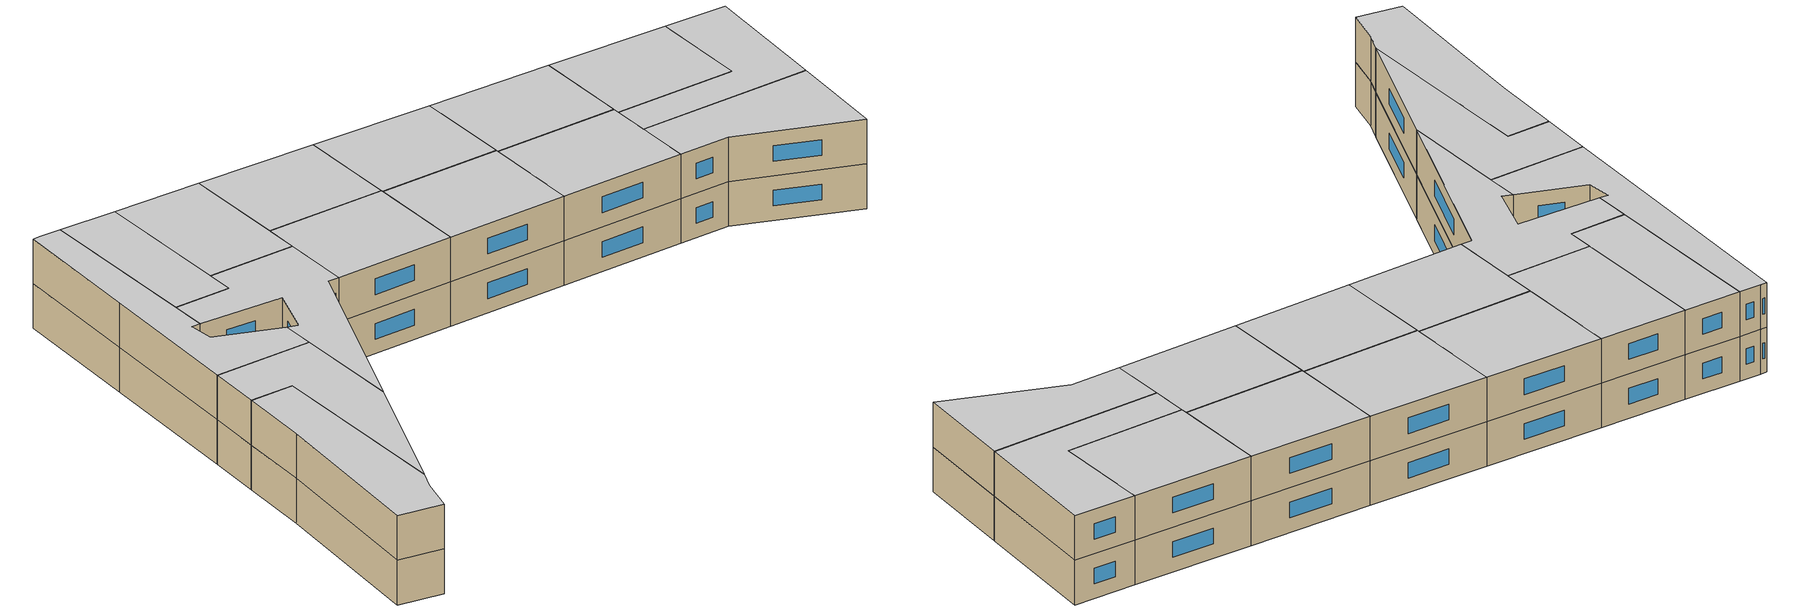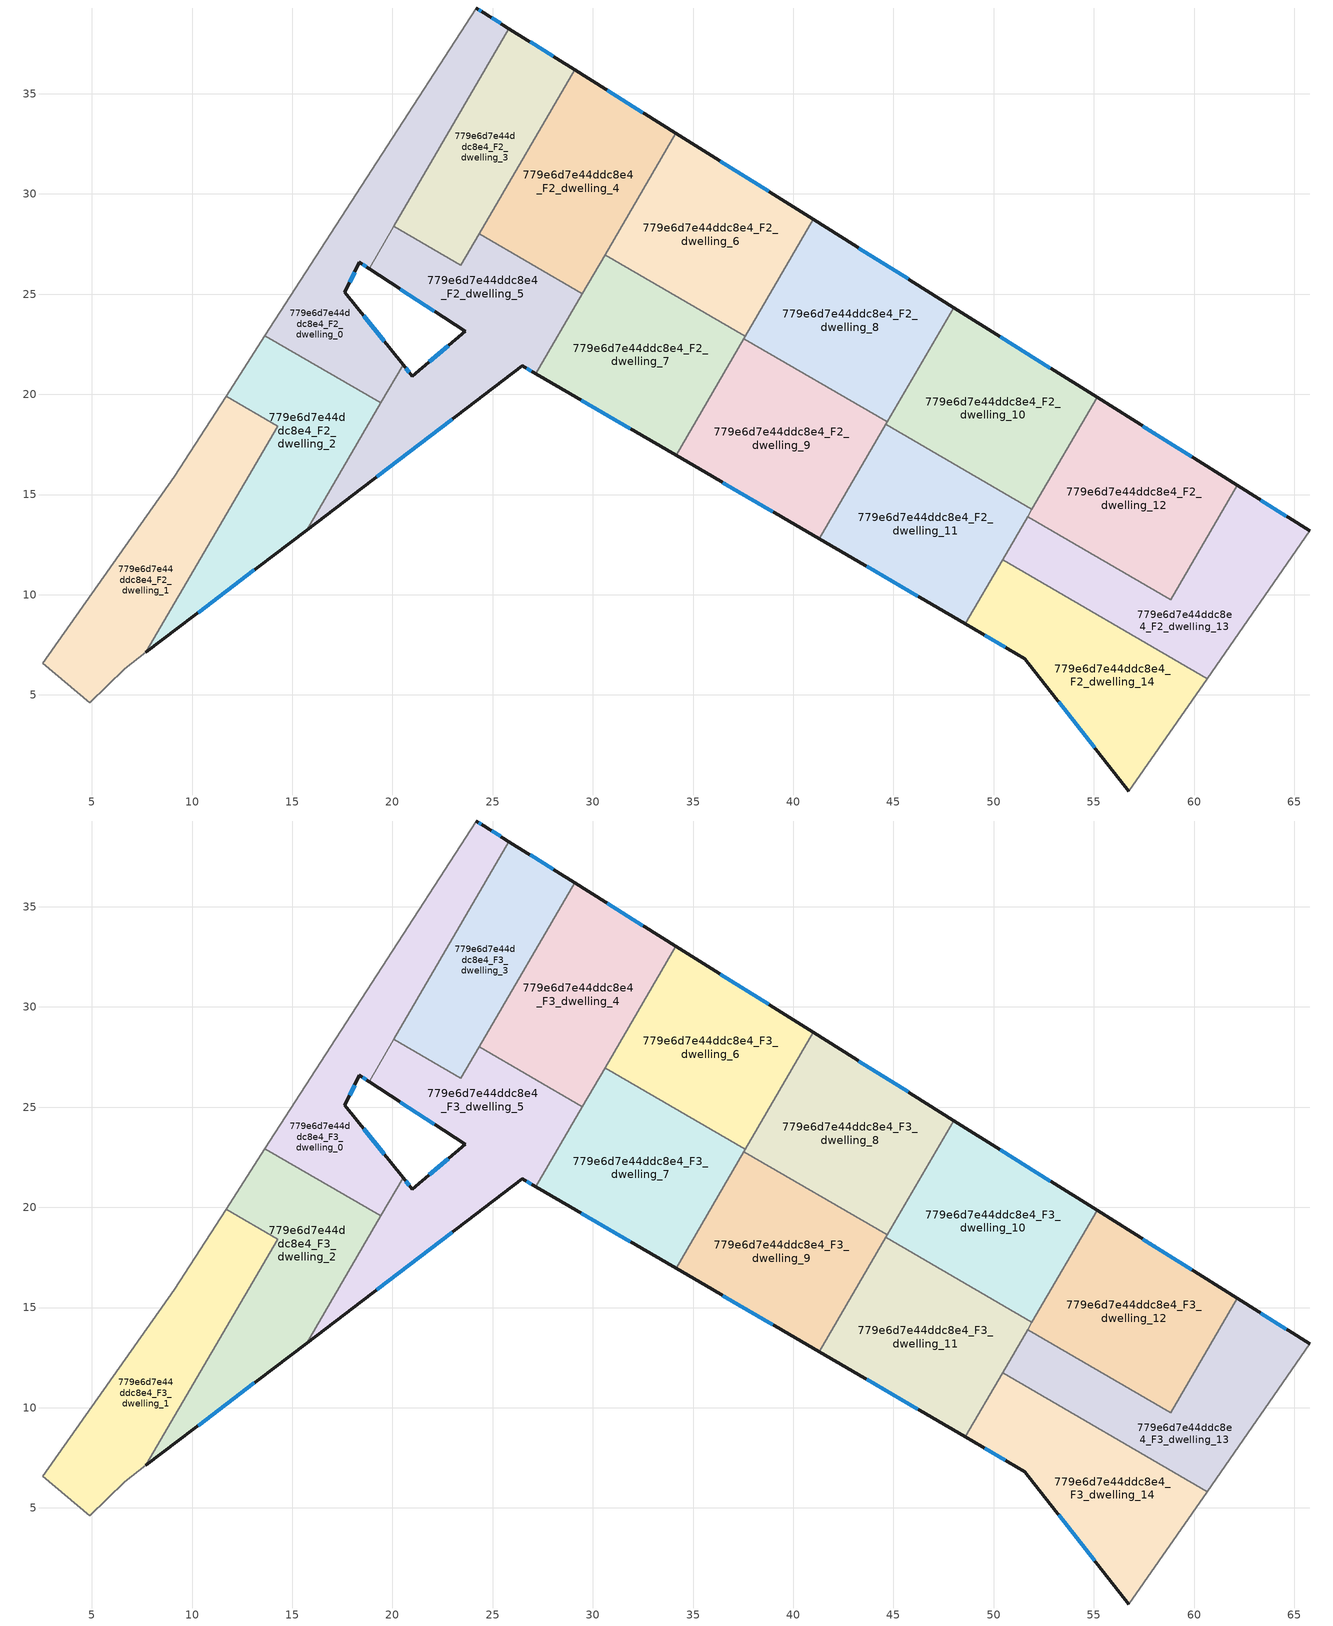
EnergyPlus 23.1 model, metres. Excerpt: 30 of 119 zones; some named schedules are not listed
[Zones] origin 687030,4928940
779e6d7e44ddc8e4_F2_dwelling_0
 floor to 779e6d7e44ddc8e4_F1_dwelling_0 (EU_floor_Construction): 25.82,38.25 18.84,26.27 18.35,26.59 17.63,25.1 20.53,21.48 19.42,19.57 13.64,22.93 19.21,31.59 24.18,39.28 24.56,39.04 z6
 wall outside (EU_wall_Construction): 25.82,38.25 24.56,39.04 24.18,39.28 / 20.53,21.48 17.63,25.1 18.35,26.59 18.84,26.27 z6:9
 wall to 779e6d7e44ddc8e4_F2_dwelling_2 (EU_wall_Construction): 13.64,22.93 19.42,19.57 z6:9
 wall adiabatic (EU_wall_Construction): 24.18,39.28 19.21,31.59 13.64,22.93 z6:9
 wall to 779e6d7e44ddc8e4_F2_dwelling_3 (EU_wall_Construction): 20.07,28.38 25.82,38.25 z6:9
 wall to 779e6d7e44ddc8e4_F2_dwelling_5 (EU_wall_Construction): 19.42,19.57 20.53,21.48 / 18.84,26.27 20.07,28.38 z6:9
 window (EU_Window_Construction): 24.43,39.12 24.3,39.2 / 25.41,38.51 24.97,38.78 / 18.51,26.48 18.68,26.37 / 17.86,25.58 18.11,26.1 / 19.58,22.66 18.57,23.92 z6.98:8.02
779e6d7e44ddc8e4_F2_dwelling_1
 floor to 779e6d7e44ddc8e4_F1_dwelling_1 (EU_floor_Construction): 14.27,18.41 7.7,7.12 6.64,6.31 4.89,4.62 2.55,6.59 9.12,15.9 11.7,19.91 z6
 wall adiabatic (EU_wall_Construction): 11.7,19.91 9.12,15.9 2.55,6.59 4.89,4.62 6.64,6.31 7.7,7.12 z6:9
 wall to 779e6d7e44ddc8e4_F2_dwelling_2 (EU_wall_Construction): 7.7,7.12 14.27,18.41 11.7,19.91 z6:9
779e6d7e44ddc8e4_F2_dwelling_10
 floor to 779e6d7e44ddc8e4_F1_dwelling_10 (EU_floor_Construction): 55.16,19.85 51.91,14.26 44.61,18.5 48.01,24.33 z6
 wall outside (EU_wall_Construction): 55.16,19.85 48.01,24.33 z6:9
 wall to 779e6d7e44ddc8e4_F2_dwelling_11 (EU_wall_Construction): 44.61,18.5 51.91,14.26 z6:9
 wall to 779e6d7e44ddc8e4_F2_dwelling_12 (EU_wall_Construction): 51.91,14.26 55.16,19.85 z6:9
 wall to 779e6d7e44ddc8e4_F2_dwelling_8 (EU_wall_Construction): 48.01,24.33 44.68,18.62 z6:9
 wall to 779e6d7e44ddc8e4_F2_dwelling_9 (EU_wall_Construction): 44.68,18.62 44.61,18.5 z6:9
 window (EU_Window_Construction): 52.83,21.31 50.33,22.88 z6.98:8.02
779e6d7e44ddc8e4_F2_dwelling_11
 floor to 779e6d7e44ddc8e4_F1_dwelling_11 (EU_floor_Construction): 51.91,14.26 48.58,8.55 41.29,12.8 44.61,18.5 z6
 wall outside (EU_wall_Construction): 41.29,12.8 48.58,8.55 z6:9
 wall to 779e6d7e44ddc8e4_F2_dwelling_9 (EU_wall_Construction): 44.61,18.5 41.29,12.8 z6:9
 wall to 779e6d7e44ddc8e4_F2_dwelling_14 (EU_wall_Construction): 48.58,8.55 50.45,11.76 z6:9
 wall to 779e6d7e44ddc8e4_F2_dwelling_13 (EU_wall_Construction): 50.45,11.76 51.69,13.9 z6:9
 wall to 779e6d7e44ddc8e4_F2_dwelling_12 (EU_wall_Construction): 51.69,13.9 51.91,14.26 z6:9
 window (EU_Window_Construction): 43.66,11.42 46.21,9.93 z6.98:8.02
779e6d7e44ddc8e4_F2_dwelling_12
 floor to 779e6d7e44ddc8e4_F1_dwelling_12 (EU_floor_Construction): 62.16,15.46 58.83,9.75 51.69,13.9 55.16,19.85 z6
 wall outside (EU_wall_Construction): 62.16,15.46 55.16,19.85 z6:9
 wall to 779e6d7e44ddc8e4_F2_dwelling_13 (EU_wall_Construction): 51.69,13.9 58.83,9.75 62.16,15.46 z6:9
 window (EU_Window_Construction): 59.88,16.89 57.43,18.42 z6.98:8.02
779e6d7e44ddc8e4_F2_dwelling_13
 floor to 779e6d7e44ddc8e4_F1_dwelling_13 (EU_floor_Construction): 65.78,13.19 60.65,5.82 50.45,11.76 51.69,13.9 58.83,9.75 62.16,15.46 z6
 wall outside (EU_wall_Construction): 65.78,13.19 62.16,15.46 z6:9
 wall adiabatic (EU_wall_Construction): 60.65,5.82 65.78,13.19 z6:9
 wall to 779e6d7e44ddc8e4_F2_dwelling_14 (EU_wall_Construction): 50.45,11.76 60.65,5.82 z6:9
 window (EU_Window_Construction): 64.6,13.93 63.33,14.72 z6.98:8.02
779e6d7e44ddc8e4_F2_dwelling_14
 floor to 779e6d7e44ddc8e4_F1_dwelling_14 (EU_floor_Construction): 60.65,5.82 56.74,0.21 51.56,6.82 48.58,8.55 50.45,11.76 z6
 wall outside (EU_wall_Construction): 48.58,8.55 51.56,6.82 56.74,0.21 z6:9
 wall adiabatic (EU_wall_Construction): 56.74,0.21 60.65,5.82 z6:9
 window (EU_Window_Construction): 53.24,4.67 55.05,2.36 / 49.55,7.99 50.59,7.38 z6.98:8.02
779e6d7e44ddc8e4_F2_dwelling_2
 floor to 779e6d7e44ddc8e4_F1_dwelling_2 (EU_floor_Construction): 19.42,19.57 15.72,13.23 7.7,7.12 14.27,18.41 11.7,19.91 13.64,22.93 z6
 wall outside (EU_wall_Construction): 7.7,7.12 15.72,13.23 z6:9
 wall adiabatic (EU_wall_Construction): 13.64,22.93 11.7,19.91 z6:9
 wall to 779e6d7e44ddc8e4_F2_dwelling_5 (EU_wall_Construction): 15.72,13.23 19.42,19.57 z6:9
 window (EU_Window_Construction): 10.31,9.11 13.11,11.24 z6.98:8.02
779e6d7e44ddc8e4_F2_dwelling_3
 floor to 779e6d7e44ddc8e4_F1_dwelling_3 (EU_floor_Construction): 29.09,36.2 24.33,28.02 23.41,26.44 20.07,28.38 25.82,38.25 z6
 wall outside (EU_wall_Construction): 29.09,36.2 25.82,38.25 z6:9
 wall to 779e6d7e44ddc8e4_F2_dwelling_4 (EU_wall_Construction): 24.33,28.02 29.09,36.2 z6:9
 wall to 779e6d7e44ddc8e4_F2_dwelling_5 (EU_wall_Construction): 20.07,28.38 23.41,26.44 24.33,28.02 z6:9
 window (EU_Window_Construction): 28.03,36.87 26.88,37.58 z6.98:8.02
779e6d7e44ddc8e4_F2_dwelling_4
 floor to 779e6d7e44ddc8e4_F1_dwelling_4 (EU_floor_Construction): 34.13,33.04 29.47,25.03 24.33,28.02 29.09,36.2 z6
 wall outside (EU_wall_Construction): 34.13,33.04 29.09,36.2 z6:9
 wall to 779e6d7e44ddc8e4_F2_dwelling_5 (EU_wall_Construction): 24.33,28.02 29.47,25.03 z6:9
 wall to 779e6d7e44ddc8e4_F2_dwelling_6 (EU_wall_Construction): 30.61,26.98 34.13,33.04 z6:9
 wall to 779e6d7e44ddc8e4_F2_dwelling_7 (EU_wall_Construction): 29.47,25.03 30.61,26.98 z6:9
 window (EU_Window_Construction): 32.49,34.06 30.73,35.17 z6.98:8.02
779e6d7e44ddc8e4_F2_dwelling_5
 floor to 779e6d7e44ddc8e4_F1_dwelling_5 (EU_floor_Construction): 29.47,25.03 27.15,21.03 26.49,21.42 15.72,13.23 20.53,21.48 20.99,20.91 23.64,23.14 18.84,26.27 20.07,28.38 23.41,26.44 24.33,28.02 z6
 wall outside (EU_wall_Construction): 15.72,13.23 26.49,21.42 27.15,21.03 / 18.84,26.27 23.64,23.14 20.99,20.91 20.53,21.48 z6:9
 wall to 779e6d7e44ddc8e4_F2_dwelling_7 (EU_wall_Construction): 27.15,21.03 29.47,25.03 z6:9
 window (EU_Window_Construction): 26.7,21.29 26.93,21.16 / 19.22,15.89 22.99,18.75 / 20.84,21.1 20.68,21.3 / 22.78,22.41 21.85,21.63 / 20.4,25.25 22.08,24.16 z6.98:8.02
779e6d7e44ddc8e4_F2_dwelling_6
 floor to 779e6d7e44ddc8e4_F1_dwelling_6 (EU_floor_Construction): 41,28.73 37.61,22.9 30.61,26.98 34.13,33.04 z6
 wall outside (EU_wall_Construction): 41,28.73 34.13,33.04 z6:9
 wall to 779e6d7e44ddc8e4_F2_dwelling_7 (EU_wall_Construction): 30.61,26.98 37.61,22.9 z6:9
 wall to 779e6d7e44ddc8e4_F2_dwelling_8 (EU_wall_Construction): 37.61,22.9 41,28.73 z6:9
 window (EU_Window_Construction): 38.77,30.13 36.37,31.63 z6.98:8.02
779e6d7e44ddc8e4_F2_dwelling_7
 floor to 779e6d7e44ddc8e4_F1_dwelling_7 (EU_floor_Construction): 37.61,22.9 34.15,16.96 27.15,21.03 30.61,26.98 z6
 wall outside (EU_wall_Construction): 27.15,21.03 34.15,16.96 z6:9
 wall to 779e6d7e44ddc8e4_F2_dwelling_9 (EU_wall_Construction): 34.15,16.96 37.54,22.78 z6:9
 wall to 779e6d7e44ddc8e4_F2_dwelling_8 (EU_wall_Construction): 37.54,22.78 37.61,22.9 z6:9
 window (EU_Window_Construction): 29.43,19.71 31.87,18.28 z6.98:8.02
779e6d7e44ddc8e4_F2_dwelling_8
 floor to 779e6d7e44ddc8e4_F1_dwelling_8 (EU_floor_Construction): 48.01,24.33 44.68,18.62 37.54,22.78 41,28.73 z6
 wall outside (EU_wall_Construction): 48.01,24.33 41,28.73 z6:9
 wall to 779e6d7e44ddc8e4_F2_dwelling_9 (EU_wall_Construction): 37.54,22.78 44.68,18.62 z6:9
 window (EU_Window_Construction): 45.73,25.76 43.28,27.3 z6.98:8.02
779e6d7e44ddc8e4_F2_dwelling_9
 floor to 779e6d7e44ddc8e4_F1_dwelling_9 (EU_floor_Construction): 44.68,18.62 41.29,12.8 34.15,16.96 37.54,22.78 z6
 wall outside (EU_wall_Construction): 34.15,16.96 41.29,12.8 z6:9
 window (EU_Window_Construction): 36.47,15.6 38.97,14.15 z6.98:8.02
779e6d7e44ddc8e4_F3_dwelling_0
 floor to 779e6d7e44ddc8e4_F2_dwelling_0 (EU_floor_Construction): 25.82,38.25 18.84,26.27 18.35,26.59 17.63,25.1 20.53,21.48 19.42,19.57 13.64,22.93 19.21,31.59 24.18,39.28 24.56,39.04 z9
 wall outside (EU_wall_Construction): 25.82,38.25 24.56,39.04 24.18,39.28 / 20.53,21.48 17.63,25.1 18.35,26.59 18.84,26.27 z9:12
 wall to 779e6d7e44ddc8e4_F3_dwelling_2 (EU_wall_Construction): 13.64,22.93 19.42,19.57 z9:12
 wall adiabatic (EU_wall_Construction): 24.18,39.28 19.21,31.59 13.64,22.93 z9:12
 wall to 779e6d7e44ddc8e4_F3_dwelling_3 (EU_wall_Construction): 20.07,28.38 25.82,38.25 z9:12
 wall to 779e6d7e44ddc8e4_F3_dwelling_5 (EU_wall_Construction): 19.42,19.57 20.53,21.48 / 18.84,26.27 20.07,28.38 z9:12
 window (EU_Window_Construction): 24.43,39.12 24.3,39.2 / 25.41,38.51 24.97,38.78 / 18.51,26.48 18.68,26.37 / 17.86,25.58 18.11,26.1 / 19.58,22.66 18.57,23.92 z9.98:11.02
 ceiling to 779e6d7e44ddc8e4_F4_dwelling_0 (EU_floor_Construction): 20.53,21.48 17.63,25.1 18.35,26.59 18.84,26.27 25.82,38.25 24.56,39.04 24.18,39.28 19.21,31.59 13.64,22.93 19.42,19.57 z12
779e6d7e44ddc8e4_F3_dwelling_1
 floor to 779e6d7e44ddc8e4_F2_dwelling_1 (EU_floor_Construction): 14.27,18.41 7.7,7.12 6.64,6.31 4.89,4.62 2.55,6.59 9.12,15.9 11.7,19.91 z9
 wall adiabatic (EU_wall_Construction): 11.7,19.91 9.12,15.9 2.55,6.59 4.89,4.62 6.64,6.31 7.7,7.12 z9:12
 wall to 779e6d7e44ddc8e4_F3_dwelling_2 (EU_wall_Construction): 7.7,7.12 14.27,18.41 11.7,19.91 z9:12
 ceiling to 779e6d7e44ddc8e4_F4_dwelling_1 (EU_floor_Construction): 7.7,7.12 14.27,18.41 11.7,19.91 9.12,15.9 2.55,6.59 4.89,4.62 6.64,6.31 z12
779e6d7e44ddc8e4_F3_dwelling_10
 floor to 779e6d7e44ddc8e4_F2_dwelling_10 (EU_floor_Construction): 55.16,19.85 51.91,14.26 44.61,18.5 48.01,24.33 z9
 wall outside (EU_wall_Construction): 55.16,19.85 48.01,24.33 z9:12
 wall to 779e6d7e44ddc8e4_F3_dwelling_11 (EU_wall_Construction): 44.61,18.5 51.91,14.26 z9:12
 wall to 779e6d7e44ddc8e4_F3_dwelling_12 (EU_wall_Construction): 51.91,14.26 55.16,19.85 z9:12
 wall to 779e6d7e44ddc8e4_F3_dwelling_8 (EU_wall_Construction): 48.01,24.33 44.68,18.62 z9:12
 wall to 779e6d7e44ddc8e4_F3_dwelling_9 (EU_wall_Construction): 44.68,18.62 44.61,18.5 z9:12
 window (EU_Window_Construction): 52.83,21.31 50.33,22.88 z9.98:11.02
 ceiling to 779e6d7e44ddc8e4_F4_dwelling_10 (EU_floor_Construction): 51.91,14.26 55.16,19.85 48.01,24.33 44.61,18.5 z12
779e6d7e44ddc8e4_F3_dwelling_11
 floor to 779e6d7e44ddc8e4_F2_dwelling_11 (EU_floor_Construction): 51.91,14.26 48.58,8.55 41.29,12.8 44.61,18.5 z9
 wall outside (EU_wall_Construction): 41.29,12.8 48.58,8.55 z9:12
 wall to 779e6d7e44ddc8e4_F3_dwelling_9 (EU_wall_Construction): 44.61,18.5 41.29,12.8 z9:12
 wall to 779e6d7e44ddc8e4_F3_dwelling_14 (EU_wall_Construction): 48.58,8.55 50.45,11.76 z9:12
 wall to 779e6d7e44ddc8e4_F3_dwelling_13 (EU_wall_Construction): 50.45,11.76 51.69,13.9 z9:12
 wall to 779e6d7e44ddc8e4_F3_dwelling_12 (EU_wall_Construction): 51.69,13.9 51.91,14.26 z9:12
 window (EU_Window_Construction): 43.66,11.42 46.21,9.93 z9.98:11.02
 ceiling to 779e6d7e44ddc8e4_F4_dwelling_11 (EU_floor_Construction): 48.58,8.55 51.91,14.26 44.61,18.5 41.29,12.8 z12
779e6d7e44ddc8e4_F3_dwelling_12
 floor to 779e6d7e44ddc8e4_F2_dwelling_12 (EU_floor_Construction): 62.16,15.46 58.83,9.75 51.69,13.9 55.16,19.85 z9
 wall outside (EU_wall_Construction): 62.16,15.46 55.16,19.85 z9:12
 wall to 779e6d7e44ddc8e4_F3_dwelling_13 (EU_wall_Construction): 51.69,13.9 58.83,9.75 62.16,15.46 z9:12
 window (EU_Window_Construction): 59.88,16.89 57.43,18.42 z9.98:11.02
 ceiling to 779e6d7e44ddc8e4_F4_dwelling_12 (EU_floor_Construction): 58.83,9.75 62.16,15.46 55.16,19.85 51.69,13.9 z12
779e6d7e44ddc8e4_F3_dwelling_13
 floor to 779e6d7e44ddc8e4_F2_dwelling_13 (EU_floor_Construction): 65.78,13.19 60.65,5.82 50.45,11.76 51.69,13.9 58.83,9.75 62.16,15.46 z9
 wall outside (EU_wall_Construction): 65.78,13.19 62.16,15.46 z9:12
 wall adiabatic (EU_wall_Construction): 60.65,5.82 65.78,13.19 z9:12
 wall to 779e6d7e44ddc8e4_F3_dwelling_14 (EU_wall_Construction): 50.45,11.76 60.65,5.82 z9:12
 window (EU_Window_Construction): 64.6,13.93 63.33,14.72 z9.98:11.02
 ceiling to 779e6d7e44ddc8e4_F4_dwelling_13 (EU_floor_Construction): 60.65,5.82 65.78,13.19 62.16,15.46 58.83,9.75 51.69,13.9 50.45,11.76 z12
779e6d7e44ddc8e4_F3_dwelling_14
 floor to 779e6d7e44ddc8e4_F2_dwelling_14 (EU_floor_Construction): 60.65,5.82 56.74,0.21 51.56,6.82 48.58,8.55 50.45,11.76 z9
 wall outside (EU_wall_Construction): 48.58,8.55 51.56,6.82 56.74,0.21 z9:12
 wall adiabatic (EU_wall_Construction): 56.74,0.21 60.65,5.82 z9:12
 window (EU_Window_Construction): 53.24,4.67 55.05,2.36 / 49.55,7.99 50.59,7.38 z9.98:11.02
 ceiling to 779e6d7e44ddc8e4_F4_dwelling_14 (EU_floor_Construction): 56.74,0.21 60.65,5.82 50.45,11.76 48.58,8.55 51.56,6.82 z12
779e6d7e44ddc8e4_F3_dwelling_2
 floor to 779e6d7e44ddc8e4_F2_dwelling_2 (EU_floor_Construction): 19.42,19.57 15.72,13.23 7.7,7.12 14.27,18.41 11.7,19.91 13.64,22.93 z9
 wall outside (EU_wall_Construction): 7.7,7.12 15.72,13.23 z9:12
 wall adiabatic (EU_wall_Construction): 13.64,22.93 11.7,19.91 z9:12
 wall to 779e6d7e44ddc8e4_F3_dwelling_5 (EU_wall_Construction): 15.72,13.23 19.42,19.57 z9:12
 window (EU_Window_Construction): 10.31,9.11 13.11,11.24 z9.98:11.02
 ceiling to 779e6d7e44ddc8e4_F4_dwelling_2 (EU_floor_Construction): 15.72,13.23 19.42,19.57 13.64,22.93 11.7,19.91 14.27,18.41 7.7,7.12 z12
779e6d7e44ddc8e4_F3_dwelling_3
 floor to 779e6d7e44ddc8e4_F2_dwelling_3 (EU_floor_Construction): 29.09,36.2 24.33,28.02 23.41,26.44 20.07,28.38 25.82,38.25 z9
 wall outside (EU_wall_Construction): 29.09,36.2 25.82,38.25 z9:12
 wall to 779e6d7e44ddc8e4_F3_dwelling_4 (EU_wall_Construction): 24.33,28.02 29.09,36.2 z9:12
 wall to 779e6d7e44ddc8e4_F3_dwelling_5 (EU_wall_Construction): 20.07,28.38 23.41,26.44 24.33,28.02 z9:12
 window (EU_Window_Construction): 28.03,36.87 26.88,37.58 z9.98:11.02
 ceiling to 779e6d7e44ddc8e4_F4_dwelling_3 (EU_floor_Construction): 24.33,28.02 29.09,36.2 25.82,38.25 20.07,28.38 23.41,26.44 z12
779e6d7e44ddc8e4_F3_dwelling_4
 floor to 779e6d7e44ddc8e4_F2_dwelling_4 (EU_floor_Construction): 34.13,33.04 29.47,25.03 24.33,28.02 29.09,36.2 z9
 wall outside (EU_wall_Construction): 34.13,33.04 29.09,36.2 z9:12
 wall to 779e6d7e44ddc8e4_F3_dwelling_5 (EU_wall_Construction): 24.33,28.02 29.47,25.03 z9:12
 wall to 779e6d7e44ddc8e4_F3_dwelling_6 (EU_wall_Construction): 30.61,26.98 34.13,33.04 z9:12
 wall to 779e6d7e44ddc8e4_F3_dwelling_7 (EU_wall_Construction): 29.47,25.03 30.61,26.98 z9:12
 window (EU_Window_Construction): 32.49,34.06 30.73,35.17 z9.98:11.02
 ceiling to 779e6d7e44ddc8e4_F4_dwelling_4 (EU_floor_Construction): 29.47,25.03 34.13,33.04 29.09,36.2 24.33,28.02 z12
779e6d7e44ddc8e4_F3_dwelling_5
 floor to 779e6d7e44ddc8e4_F2_dwelling_5 (EU_floor_Construction): 29.47,25.03 27.15,21.03 26.49,21.42 15.72,13.23 20.53,21.48 20.99,20.91 23.64,23.14 18.84,26.27 20.07,28.38 23.41,26.44 24.33,28.02 z9
 wall outside (EU_wall_Construction): 15.72,13.23 26.49,21.42 27.15,21.03 / 18.84,26.27 23.64,23.14 20.99,20.91 20.53,21.48 z9:12
 wall to 779e6d7e44ddc8e4_F3_dwelling_7 (EU_wall_Construction): 27.15,21.03 29.47,25.03 z9:12
 window (EU_Window_Construction): 26.7,21.29 26.93,21.16 / 19.22,15.89 22.99,18.75 / 20.84,21.1 20.68,21.3 / 22.78,22.41 21.85,21.63 / 20.4,25.25 22.08,24.16 z9.98:11.02
 ceiling to 779e6d7e44ddc8e4_F4_dwelling_5 (EU_floor_Construction): 27.15,21.03 29.47,25.03 24.33,28.02 23.41,26.44 20.07,28.38 18.84,26.27 23.64,23.14 20.99,20.91 20.53,21.48 15.72,13.23 26.49,21.42 z12
779e6d7e44ddc8e4_F3_dwelling_6
 floor to 779e6d7e44ddc8e4_F2_dwelling_6 (EU_floor_Construction): 41,28.73 37.61,22.9 30.61,26.98 34.13,33.04 z9
 wall outside (EU_wall_Construction): 41,28.73 34.13,33.04 z9:12
 wall to 779e6d7e44ddc8e4_F3_dwelling_7 (EU_wall_Construction): 30.61,26.98 37.61,22.9 z9:12
 wall to 779e6d7e44ddc8e4_F3_dwelling_8 (EU_wall_Construction): 37.61,22.9 41,28.73 z9:12
 window (EU_Window_Construction): 38.77,30.13 36.37,31.63 z9.98:11.02
 ceiling to 779e6d7e44ddc8e4_F4_dwelling_6 (EU_floor_Construction): 37.61,22.9 41,28.73 34.13,33.04 30.61,26.98 z12
779e6d7e44ddc8e4_F3_dwelling_7
 floor to 779e6d7e44ddc8e4_F2_dwelling_7 (EU_floor_Construction): 37.61,22.9 34.15,16.96 27.15,21.03 30.61,26.98 z9
 wall outside (EU_wall_Construction): 27.15,21.03 34.15,16.96 z9:12
 wall to 779e6d7e44ddc8e4_F3_dwelling_9 (EU_wall_Construction): 34.15,16.96 37.54,22.78 z9:12
 wall to 779e6d7e44ddc8e4_F3_dwelling_8 (EU_wall_Construction): 37.54,22.78 37.61,22.9 z9:12
 window (EU_Window_Construction): 29.43,19.71 31.87,18.28 z9.98:11.02
 ceiling to 779e6d7e44ddc8e4_F4_dwelling_7 (EU_floor_Construction): 34.15,16.96 37.61,22.9 30.61,26.98 27.15,21.03 z12
779e6d7e44ddc8e4_F3_dwelling_8
 floor to 779e6d7e44ddc8e4_F2_dwelling_8 (EU_floor_Construction): 48.01,24.33 44.68,18.62 37.54,22.78 41,28.73 z9
 wall outside (EU_wall_Construction): 48.01,24.33 41,28.73 z9:12
 wall to 779e6d7e44ddc8e4_F3_dwelling_9 (EU_wall_Construction): 37.54,22.78 44.68,18.62 z9:12
 window (EU_Window_Construction): 45.73,25.76 43.28,27.3 z9.98:11.02
 ceiling to 779e6d7e44ddc8e4_F4_dwelling_8 (EU_floor_Construction): 44.68,18.62 48.01,24.33 41,28.73 37.54,22.78 z12
779e6d7e44ddc8e4_F3_dwelling_9
 floor to 779e6d7e44ddc8e4_F2_dwelling_9 (EU_floor_Construction): 44.68,18.62 41.29,12.8 34.15,16.96 37.54,22.78 z9
 wall outside (EU_wall_Construction): 34.15,16.96 41.29,12.8 z9:12
 window (EU_Window_Construction): 36.47,15.6 38.97,14.15 z9.98:11.02
 ceiling to 779e6d7e44ddc8e4_F4_dwelling_9 (EU_floor_Construction): 41.29,12.8 44.68,18.62 37.54,22.78 34.15,16.96 z12
[Building]
EU S2 Campaign: North Axis=0; Terrain=City; Solar Distribution=FullExterior
[Site:Location]
Bologna: Latitude=44.5; Longitude=11.25; Time Zone=1; Elevation=37
[SizingPeriod:WeatherFileDays]
AnnualSizingPeriod: Begin Month=1; Begin Day of Month=1; End Month=12; End Day of Month=31; Day of Week for Start Day=Monday; Use Weather File Daylight Saving Period=No; Use Weather File Rain and Snow Indicators=No
[MATERIAL]
EU_InternalMass_Material: Roughness=MediumRough; Thickness=0.1; Conductivity=1; Density=1800; Specific Heat=900; Thermal Absorptance=0.9; Solar Absorptance=0.7; Visible Absorptance=0.7
[MATERIAL:NOMASS] Roughness=MediumRough; Thermal Absorptance=0.9; Solar Absorptance=0.7; Visible Absorptance=0.7
Name | Thermal Resistance
EU_wall_NoMass | 0.905828
EU_floor_NoMass | 0.67114
[WINDOWMATERIAL:SIMPLEGLAZINGSYSTEM]
EU_Window_SimpleGlazing: UFactor=4.52486; Solar Heat Gain Coefficient=0.85; Visible Transmittance=0.85
[CONSTRUCTION]
EU_wall_Construction: EU_wall_NoMass
EU_floor_Construction: EU_floor_NoMass
EU_Window_Construction: EU_Window_SimpleGlazing
EU_InternalMass_Construction: EU_InternalMass_Material
[ZONE] Type=1; Multiplier=1; Ceiling Height=autocalculate; Floor Area=autocalculate; Part of Total Floor Area=Yes
Name | Volume
779e6d7e44ddc8e4_F2_dwelling_0; 779e6d7e44ddc8e4_F3_dwelling_0 | 170.196
779e6d7e44ddc8e4_F2_dwelling_1; 779e6d7e44ddc8e4_F3_dwelling_1 | 167.176
779e6d7e44ddc8e4_F2_dwelling_10; 779e6d7e44ddc8e4_F3_dwelling_10 | 167.168
779e6d7e44ddc8e4_F2_dwelling_11; 779e6d7e44ddc8e4_F3_dwelling_11 | 167.169
779e6d7e44ddc8e4_F2_dwelling_12; 779e6d7e44ddc8e4_F3_dwelling_12; 779e6d7e44ddc8e4_F2_dwelling_6; 779e6d7e44ddc8e4_F3_dwelling_6 | 167.165
779e6d7e44ddc8e4_F2_dwelling_13; 779e6d7e44ddc8e4_F3_dwelling_13 | 167.139
779e6d7e44ddc8e4_F2_dwelling_14; 779e6d7e44ddc8e4_F3_dwelling_14 | 167.161
779e6d7e44ddc8e4_F2_dwelling_2; 779e6d7e44ddc8e4_F3_dwelling_2 | 170.194
779e6d7e44ddc8e4_F2_dwelling_3; 779e6d7e44ddc8e4_F3_dwelling_3 | 131.539
779e6d7e44ddc8e4_F2_dwelling_4; 779e6d7e44ddc8e4_F3_dwelling_4 | 167.138
779e6d7e44ddc8e4_F2_dwelling_5; 779e6d7e44ddc8e4_F3_dwelling_5 | 196.667
779e6d7e44ddc8e4_F2_dwelling_7; 779e6d7e44ddc8e4_F3_dwelling_7 | 167.167
779e6d7e44ddc8e4_F2_dwelling_8; 779e6d7e44ddc8e4_F3_dwelling_8; 779e6d7e44ddc8e4_F2_dwelling_9; 779e6d7e44ddc8e4_F3_dwelling_9 | 167.157
[INTERNALMASS] Construction=EU_InternalMass_Construction
Name | Zone or ZoneList | Surface Area
779e6d7e44ddc8e4_F2_dwelling_0_EU_InternalMass | 779e6d7e44ddc8e4_F2_dwelling_0 | 56.7325
779e6d7e44ddc8e4_F2_dwelling_1_EU_InternalMass | 779e6d7e44ddc8e4_F2_dwelling_1 | 55.7261
779e6d7e44ddc8e4_F2_dwelling_2_EU_InternalMass | 779e6d7e44ddc8e4_F2_dwelling_2 | 56.7326
779e6d7e44ddc8e4_F2_dwelling_3_EU_InternalMass | 779e6d7e44ddc8e4_F2_dwelling_3 | 43.8535
779e6d7e44ddc8e4_F2_dwelling_4_EU_InternalMass | 779e6d7e44ddc8e4_F2_dwelling_4 | 55.7106
779e6d7e44ddc8e4_F2_dwelling_5_EU_InternalMass | 779e6d7e44ddc8e4_F2_dwelling_5 | 65.5606
779e6d7e44ddc8e4_F2_dwelling_6_EU_InternalMass | 779e6d7e44ddc8e4_F2_dwelling_6 | 55.7239
779e6d7e44ddc8e4_F2_dwelling_7_EU_InternalMass | 779e6d7e44ddc8e4_F2_dwelling_7 | 55.7237
779e6d7e44ddc8e4_F2_dwelling_8_EU_InternalMass | 779e6d7e44ddc8e4_F2_dwelling_8 | 55.7204
779e6d7e44ddc8e4_F2_dwelling_9_EU_InternalMass | 779e6d7e44ddc8e4_F2_dwelling_9 | 55.7189
779e6d7e44ddc8e4_F2_dwelling_10_EU_InternalMass | 779e6d7e44ddc8e4_F2_dwelling_10 | 55.7222
779e6d7e44ddc8e4_F2_dwelling_11_EU_InternalMass | 779e6d7e44ddc8e4_F2_dwelling_11 | 55.7234
779e6d7e44ddc8e4_F2_dwelling_12_EU_InternalMass | 779e6d7e44ddc8e4_F2_dwelling_12 | 55.7219
779e6d7e44ddc8e4_F2_dwelling_13_EU_InternalMass | 779e6d7e44ddc8e4_F2_dwelling_13 | 55.7129
779e6d7e44ddc8e4_F2_dwelling_14_EU_InternalMass | 779e6d7e44ddc8e4_F2_dwelling_14 | 55.7206
779e6d7e44ddc8e4_F3_dwelling_0_EU_InternalMass | 779e6d7e44ddc8e4_F3_dwelling_0 | 56.7325
779e6d7e44ddc8e4_F3_dwelling_1_EU_InternalMass | 779e6d7e44ddc8e4_F3_dwelling_1 | 55.7261
779e6d7e44ddc8e4_F3_dwelling_2_EU_InternalMass | 779e6d7e44ddc8e4_F3_dwelling_2 | 56.7326
779e6d7e44ddc8e4_F3_dwelling_3_EU_InternalMass | 779e6d7e44ddc8e4_F3_dwelling_3 | 43.8535
779e6d7e44ddc8e4_F3_dwelling_4_EU_InternalMass | 779e6d7e44ddc8e4_F3_dwelling_4 | 55.7106
779e6d7e44ddc8e4_F3_dwelling_5_EU_InternalMass | 779e6d7e44ddc8e4_F3_dwelling_5 | 65.5606
779e6d7e44ddc8e4_F3_dwelling_6_EU_InternalMass | 779e6d7e44ddc8e4_F3_dwelling_6 | 55.7239
779e6d7e44ddc8e4_F3_dwelling_7_EU_InternalMass | 779e6d7e44ddc8e4_F3_dwelling_7 | 55.7237
779e6d7e44ddc8e4_F3_dwelling_8_EU_InternalMass | 779e6d7e44ddc8e4_F3_dwelling_8 | 55.7204
779e6d7e44ddc8e4_F3_dwelling_9_EU_InternalMass | 779e6d7e44ddc8e4_F3_dwelling_9 | 55.7189
779e6d7e44ddc8e4_F3_dwelling_10_EU_InternalMass | 779e6d7e44ddc8e4_F3_dwelling_10 | 55.7222
779e6d7e44ddc8e4_F3_dwelling_11_EU_InternalMass | 779e6d7e44ddc8e4_F3_dwelling_11 | 55.7234
779e6d7e44ddc8e4_F3_dwelling_12_EU_InternalMass | 779e6d7e44ddc8e4_F3_dwelling_12 | 55.7219
779e6d7e44ddc8e4_F3_dwelling_13_EU_InternalMass | 779e6d7e44ddc8e4_F3_dwelling_13 | 55.7129
779e6d7e44ddc8e4_F3_dwelling_14_EU_InternalMass | 779e6d7e44ddc8e4_F3_dwelling_14 | 55.7206
[OTHEREQUIPMENT] Fuel Type=Electricity; Design Level Calculation Method=Watts/Area; Power per Zone Floor Area=1; Fraction Latent=0; Fraction Radiant=0; Fraction Lost=0; Carbon Dioxide Generation Rate=0; EndUse Subcategory=EU_Step8_InternalGains
Name | Zone or ZoneList or Space or SpaceList | Schedule
EU_Step8_InternalGain_779e6d7e44ddc8e4_F2_dwelling_0_f000 | 779e6d7e44ddc8e4_F2_dwelling_0 | EU_Step8_GainSchedule_779e6d7e44ddc8e4_F2_dwelling_0_f000
EU_Step8_InternalGain_779e6d7e44ddc8e4_F2_dwelling_1_f000 | 779e6d7e44ddc8e4_F2_dwelling_1 | EU_Step8_GainSchedule_779e6d7e44ddc8e4_F2_dwelling_1_f000
EU_Step8_InternalGain_779e6d7e44ddc8e4_F2_dwelling_2_f000 | 779e6d7e44ddc8e4_F2_dwelling_2 | EU_Step8_GainSchedule_779e6d7e44ddc8e4_F2_dwelling_2_f000
EU_Step8_InternalGain_779e6d7e44ddc8e4_F2_dwelling_3_f000 | 779e6d7e44ddc8e4_F2_dwelling_3 | EU_Step8_GainSchedule_779e6d7e44ddc8e4_F2_dwelling_3_f000
EU_Step8_InternalGain_779e6d7e44ddc8e4_F2_dwelling_4_f000 | 779e6d7e44ddc8e4_F2_dwelling_4 | EU_Step8_GainSchedule_779e6d7e44ddc8e4_F2_dwelling_4_f000
EU_Step8_InternalGain_779e6d7e44ddc8e4_F2_dwelling_5_f000 | 779e6d7e44ddc8e4_F2_dwelling_5 | EU_Step8_GainSchedule_779e6d7e44ddc8e4_F2_dwelling_5_f000
EU_Step8_InternalGain_779e6d7e44ddc8e4_F2_dwelling_6_f000 | 779e6d7e44ddc8e4_F2_dwelling_6 | EU_Step8_GainSchedule_779e6d7e44ddc8e4_F2_dwelling_6_f000
EU_Step8_InternalGain_779e6d7e44ddc8e4_F2_dwelling_7_f000 | 779e6d7e44ddc8e4_F2_dwelling_7 | EU_Step8_GainSchedule_779e6d7e44ddc8e4_F2_dwelling_7_f000
EU_Step8_InternalGain_779e6d7e44ddc8e4_F2_dwelling_8_f000 | 779e6d7e44ddc8e4_F2_dwelling_8 | EU_Step8_GainSchedule_779e6d7e44ddc8e4_F2_dwelling_8_f000
EU_Step8_InternalGain_779e6d7e44ddc8e4_F2_dwelling_9_f000 | 779e6d7e44ddc8e4_F2_dwelling_9 | EU_Step8_GainSchedule_779e6d7e44ddc8e4_F2_dwelling_9_f000
EU_Step8_InternalGain_779e6d7e44ddc8e4_F2_dwelling_10_f000 | 779e6d7e44ddc8e4_F2_dwelling_10 | EU_Step8_GainSchedule_779e6d7e44ddc8e4_F2_dwelling_10_f000
EU_Step8_InternalGain_779e6d7e44ddc8e4_F2_dwelling_11_f000 | 779e6d7e44ddc8e4_F2_dwelling_11 | EU_Step8_GainSchedule_779e6d7e44ddc8e4_F2_dwelling_11_f000
EU_Step8_InternalGain_779e6d7e44ddc8e4_F2_dwelling_12_f000 | 779e6d7e44ddc8e4_F2_dwelling_12 | EU_Step8_GainSchedule_779e6d7e44ddc8e4_F2_dwelling_12_f000
EU_Step8_InternalGain_779e6d7e44ddc8e4_F2_dwelling_13_f000 | 779e6d7e44ddc8e4_F2_dwelling_13 | EU_Step8_GainSchedule_779e6d7e44ddc8e4_F2_dwelling_13_f000
EU_Step8_InternalGain_779e6d7e44ddc8e4_F2_dwelling_14_f000 | 779e6d7e44ddc8e4_F2_dwelling_14 | EU_Step8_GainSchedule_779e6d7e44ddc8e4_F2_dwelling_14_f000
EU_Step8_InternalGain_779e6d7e44ddc8e4_F3_dwelling_0_f000 | 779e6d7e44ddc8e4_F3_dwelling_0 | EU_Step8_GainSchedule_779e6d7e44ddc8e4_F3_dwelling_0_f000
EU_Step8_InternalGain_779e6d7e44ddc8e4_F3_dwelling_1_f000 | 779e6d7e44ddc8e4_F3_dwelling_1 | EU_Step8_GainSchedule_779e6d7e44ddc8e4_F3_dwelling_1_f000
EU_Step8_InternalGain_779e6d7e44ddc8e4_F3_dwelling_2_f000 | 779e6d7e44ddc8e4_F3_dwelling_2 | EU_Step8_GainSchedule_779e6d7e44ddc8e4_F3_dwelling_2_f000
EU_Step8_InternalGain_779e6d7e44ddc8e4_F3_dwelling_3_f000 | 779e6d7e44ddc8e4_F3_dwelling_3 | EU_Step8_GainSchedule_779e6d7e44ddc8e4_F3_dwelling_3_f000
EU_Step8_InternalGain_779e6d7e44ddc8e4_F3_dwelling_4_f000 | 779e6d7e44ddc8e4_F3_dwelling_4 | EU_Step8_GainSchedule_779e6d7e44ddc8e4_F3_dwelling_4_f000
EU_Step8_InternalGain_779e6d7e44ddc8e4_F3_dwelling_5_f000 | 779e6d7e44ddc8e4_F3_dwelling_5 | EU_Step8_GainSchedule_779e6d7e44ddc8e4_F3_dwelling_5_f000
EU_Step8_InternalGain_779e6d7e44ddc8e4_F3_dwelling_6_f000 | 779e6d7e44ddc8e4_F3_dwelling_6 | EU_Step8_GainSchedule_779e6d7e44ddc8e4_F3_dwelling_6_f000
EU_Step8_InternalGain_779e6d7e44ddc8e4_F3_dwelling_7_f000 | 779e6d7e44ddc8e4_F3_dwelling_7 | EU_Step8_GainSchedule_779e6d7e44ddc8e4_F3_dwelling_7_f000
EU_Step8_InternalGain_779e6d7e44ddc8e4_F3_dwelling_8_f000 | 779e6d7e44ddc8e4_F3_dwelling_8 | EU_Step8_GainSchedule_779e6d7e44ddc8e4_F3_dwelling_8_f000
EU_Step8_InternalGain_779e6d7e44ddc8e4_F3_dwelling_9_f000 | 779e6d7e44ddc8e4_F3_dwelling_9 | EU_Step8_GainSchedule_779e6d7e44ddc8e4_F3_dwelling_9_f000
EU_Step8_InternalGain_779e6d7e44ddc8e4_F3_dwelling_10_f000 | 779e6d7e44ddc8e4_F3_dwelling_10 | EU_Step8_GainSchedule_779e6d7e44ddc8e4_F3_dwelling_10_f000
EU_Step8_InternalGain_779e6d7e44ddc8e4_F3_dwelling_11_f000 | 779e6d7e44ddc8e4_F3_dwelling_11 | EU_Step8_GainSchedule_779e6d7e44ddc8e4_F3_dwelling_11_f000
EU_Step8_InternalGain_779e6d7e44ddc8e4_F3_dwelling_12_f000 | 779e6d7e44ddc8e4_F3_dwelling_12 | EU_Step8_GainSchedule_779e6d7e44ddc8e4_F3_dwelling_12_f000
EU_Step8_InternalGain_779e6d7e44ddc8e4_F3_dwelling_13_f000 | 779e6d7e44ddc8e4_F3_dwelling_13 | EU_Step8_GainSchedule_779e6d7e44ddc8e4_F3_dwelling_13_f000
EU_Step8_InternalGain_779e6d7e44ddc8e4_F3_dwelling_14_f000 | 779e6d7e44ddc8e4_F3_dwelling_14 | EU_Step8_GainSchedule_779e6d7e44ddc8e4_F3_dwelling_14_f000
[ZONEVENTILATION:DESIGNFLOWRATE] Schedule=EU_AlwaysOn; Design Flow Rate Calculation Method=AirChanges/Hour; Air Changes per Hour=0.73129; Ventilation Type=Natural; Fan Pressure Rise=0; Fan Total Efficiency=1; Constant Term Coefficient=1; Temperature Term Coefficient=0; Velocity Term Coefficient=0; Velocity Squared Term Coefficient=0; Minimum Indoor Temperature=-100; Maximum Indoor Temperature=100; Delta Temperature=-100; Minimum Outdoor Temperature=-100; Maximum Outdoor Temperature=100; Maximum Wind Speed=40
Name | Zone or ZoneList or Space or SpaceList
EU_ConstantAir_779e6d7e44ddc8e4_F2_dwelling_0 | 779e6d7e44ddc8e4_F2_dwelling_0
EU_ConstantAir_779e6d7e44ddc8e4_F2_dwelling_1 | 779e6d7e44ddc8e4_F2_dwelling_1
EU_ConstantAir_779e6d7e44ddc8e4_F2_dwelling_2 | 779e6d7e44ddc8e4_F2_dwelling_2
EU_ConstantAir_779e6d7e44ddc8e4_F2_dwelling_3 | 779e6d7e44ddc8e4_F2_dwelling_3
EU_ConstantAir_779e6d7e44ddc8e4_F2_dwelling_4 | 779e6d7e44ddc8e4_F2_dwelling_4
EU_ConstantAir_779e6d7e44ddc8e4_F2_dwelling_5 | 779e6d7e44ddc8e4_F2_dwelling_5
EU_ConstantAir_779e6d7e44ddc8e4_F2_dwelling_6 | 779e6d7e44ddc8e4_F2_dwelling_6
EU_ConstantAir_779e6d7e44ddc8e4_F2_dwelling_7 | 779e6d7e44ddc8e4_F2_dwelling_7
EU_ConstantAir_779e6d7e44ddc8e4_F2_dwelling_8 | 779e6d7e44ddc8e4_F2_dwelling_8
EU_ConstantAir_779e6d7e44ddc8e4_F2_dwelling_9 | 779e6d7e44ddc8e4_F2_dwelling_9
EU_ConstantAir_779e6d7e44ddc8e4_F2_dwelling_10 | 779e6d7e44ddc8e4_F2_dwelling_10
EU_ConstantAir_779e6d7e44ddc8e4_F2_dwelling_11 | 779e6d7e44ddc8e4_F2_dwelling_11
EU_ConstantAir_779e6d7e44ddc8e4_F2_dwelling_12 | 779e6d7e44ddc8e4_F2_dwelling_12
EU_ConstantAir_779e6d7e44ddc8e4_F2_dwelling_13 | 779e6d7e44ddc8e4_F2_dwelling_13
EU_ConstantAir_779e6d7e44ddc8e4_F2_dwelling_14 | 779e6d7e44ddc8e4_F2_dwelling_14
EU_ConstantAir_779e6d7e44ddc8e4_F3_dwelling_0 | 779e6d7e44ddc8e4_F3_dwelling_0
EU_ConstantAir_779e6d7e44ddc8e4_F3_dwelling_1 | 779e6d7e44ddc8e4_F3_dwelling_1
EU_ConstantAir_779e6d7e44ddc8e4_F3_dwelling_2 | 779e6d7e44ddc8e4_F3_dwelling_2
EU_ConstantAir_779e6d7e44ddc8e4_F3_dwelling_3 | 779e6d7e44ddc8e4_F3_dwelling_3
EU_ConstantAir_779e6d7e44ddc8e4_F3_dwelling_4 | 779e6d7e44ddc8e4_F3_dwelling_4
EU_ConstantAir_779e6d7e44ddc8e4_F3_dwelling_5 | 779e6d7e44ddc8e4_F3_dwelling_5
EU_ConstantAir_779e6d7e44ddc8e4_F3_dwelling_6 | 779e6d7e44ddc8e4_F3_dwelling_6
EU_ConstantAir_779e6d7e44ddc8e4_F3_dwelling_7 | 779e6d7e44ddc8e4_F3_dwelling_7
EU_ConstantAir_779e6d7e44ddc8e4_F3_dwelling_8 | 779e6d7e44ddc8e4_F3_dwelling_8
EU_ConstantAir_779e6d7e44ddc8e4_F3_dwelling_9 | 779e6d7e44ddc8e4_F3_dwelling_9
EU_ConstantAir_779e6d7e44ddc8e4_F3_dwelling_10 | 779e6d7e44ddc8e4_F3_dwelling_10
EU_ConstantAir_779e6d7e44ddc8e4_F3_dwelling_11 | 779e6d7e44ddc8e4_F3_dwelling_11
EU_ConstantAir_779e6d7e44ddc8e4_F3_dwelling_12 | 779e6d7e44ddc8e4_F3_dwelling_12
EU_ConstantAir_779e6d7e44ddc8e4_F3_dwelling_13 | 779e6d7e44ddc8e4_F3_dwelling_13
EU_ConstantAir_779e6d7e44ddc8e4_F3_dwelling_14 | 779e6d7e44ddc8e4_F3_dwelling_14
[HVACTEMPLATE:ZONE:IDEALLOADSAIRSYSTEM] System Availability Schedule=EU_AlwaysOn; Maximum Heating Supply Air Temperature=50; Minimum Cooling Supply Air Temperature=13; Maximum Heating Supply Air Humidity Ratio=0.0156; Minimum Cooling Supply Air Humidity Ratio=0.0077; Heating Limit=NoLimit; Cooling Limit=NoLimit; Heating Availability Schedule=EU_AlwaysOn; Cooling Availability Schedule=EU_CoolingOff; Dehumidification Control Type=ConstantSensibleHeatRatio; Cooling Sensible Heat Ratio=0.7; Dehumidification Setpoint=60; Humidification Control Type=None; Humidification Setpoint=30; Outdoor Air Method=None; Outdoor Air Flow Rate per Person=0.00944; Outdoor Air Flow Rate per Zone Floor Area=0; Outdoor Air Flow Rate per Zone=0; Demand Controlled Ventilation Type=None; Outdoor Air Economizer Type=NoEconomizer; Heat Recovery Type=None; Sensible Heat Recovery Effectiveness=0.7; Latent Heat Recovery Effectiveness=0.65
Name | Template Thermostat
779e6d7e44ddc8e4_F2_dwelling_0 | EU_HeatOnly_779e6d7e44ddc8e4_F2_dwelling_0
779e6d7e44ddc8e4_F2_dwelling_1 | EU_HeatOnly_779e6d7e44ddc8e4_F2_dwelling_1
779e6d7e44ddc8e4_F2_dwelling_2 | EU_HeatOnly_779e6d7e44ddc8e4_F2_dwelling_2
779e6d7e44ddc8e4_F2_dwelling_3 | EU_HeatOnly_779e6d7e44ddc8e4_F2_dwelling_3
779e6d7e44ddc8e4_F2_dwelling_4 | EU_HeatOnly_779e6d7e44ddc8e4_F2_dwelling_4
779e6d7e44ddc8e4_F2_dwelling_5 | EU_HeatOnly_779e6d7e44ddc8e4_F2_dwelling_5
779e6d7e44ddc8e4_F2_dwelling_6 | EU_HeatOnly_779e6d7e44ddc8e4_F2_dwelling_6
779e6d7e44ddc8e4_F2_dwelling_7 | EU_HeatOnly_779e6d7e44ddc8e4_F2_dwelling_7
779e6d7e44ddc8e4_F2_dwelling_8 | EU_HeatOnly_779e6d7e44ddc8e4_F2_dwelling_8
779e6d7e44ddc8e4_F2_dwelling_9 | EU_HeatOnly_779e6d7e44ddc8e4_F2_dwelling_9
779e6d7e44ddc8e4_F2_dwelling_10 | EU_HeatOnly_779e6d7e44ddc8e4_F2_dwelling_10
779e6d7e44ddc8e4_F2_dwelling_11 | EU_HeatOnly_779e6d7e44ddc8e4_F2_dwelling_11
779e6d7e44ddc8e4_F2_dwelling_12 | EU_HeatOnly_779e6d7e44ddc8e4_F2_dwelling_12
779e6d7e44ddc8e4_F2_dwelling_13 | EU_HeatOnly_779e6d7e44ddc8e4_F2_dwelling_13
779e6d7e44ddc8e4_F2_dwelling_14 | EU_HeatOnly_779e6d7e44ddc8e4_F2_dwelling_14
779e6d7e44ddc8e4_F3_dwelling_0 | EU_HeatOnly_779e6d7e44ddc8e4_F3_dwelling_0
779e6d7e44ddc8e4_F3_dwelling_1 | EU_HeatOnly_779e6d7e44ddc8e4_F3_dwelling_1
779e6d7e44ddc8e4_F3_dwelling_2 | EU_HeatOnly_779e6d7e44ddc8e4_F3_dwelling_2
779e6d7e44ddc8e4_F3_dwelling_3 | EU_HeatOnly_779e6d7e44ddc8e4_F3_dwelling_3
779e6d7e44ddc8e4_F3_dwelling_4 | EU_HeatOnly_779e6d7e44ddc8e4_F3_dwelling_4
779e6d7e44ddc8e4_F3_dwelling_5 | EU_HeatOnly_779e6d7e44ddc8e4_F3_dwelling_5
779e6d7e44ddc8e4_F3_dwelling_6 | EU_HeatOnly_779e6d7e44ddc8e4_F3_dwelling_6
779e6d7e44ddc8e4_F3_dwelling_7 | EU_HeatOnly_779e6d7e44ddc8e4_F3_dwelling_7
779e6d7e44ddc8e4_F3_dwelling_8 | EU_HeatOnly_779e6d7e44ddc8e4_F3_dwelling_8
779e6d7e44ddc8e4_F3_dwelling_9 | EU_HeatOnly_779e6d7e44ddc8e4_F3_dwelling_9
779e6d7e44ddc8e4_F3_dwelling_10 | EU_HeatOnly_779e6d7e44ddc8e4_F3_dwelling_10
779e6d7e44ddc8e4_F3_dwelling_11 | EU_HeatOnly_779e6d7e44ddc8e4_F3_dwelling_11
779e6d7e44ddc8e4_F3_dwelling_12 | EU_HeatOnly_779e6d7e44ddc8e4_F3_dwelling_12
779e6d7e44ddc8e4_F3_dwelling_13 | EU_HeatOnly_779e6d7e44ddc8e4_F3_dwelling_13
779e6d7e44ddc8e4_F3_dwelling_14 | EU_HeatOnly_779e6d7e44ddc8e4_F3_dwelling_14
[SIZING:ZONE] Zone Cooling Design Supply Air Temperature Input Method=SupplyAirTemperature; Zone Cooling Design Supply Air Temperature=13; Zone Heating Design Supply Air Temperature Input Method=SupplyAirTemperature; Zone Heating Design Supply Air Temperature=50; Zone Cooling Design Supply Air Humidity Ratio=0.008; Zone Heating Design Supply Air Humidity Ratio=0.008; Cooling Design Air Flow Method=DesignDay; Cooling Design Air Flow Rate=0; Cooling Minimum Air Flow per Zone Floor Area=0.000762; Cooling Minimum Air Flow=0; Cooling Minimum Air Flow Fraction=0.2; Heating Design Air Flow Method=DesignDay; Heating Design Air Flow Rate=0; Heating Maximum Air Flow per Zone Floor Area=0.002032; Heating Maximum Air Flow=0.141576; Heating Maximum Air Flow Fraction=0.3; Account for Dedicated Outdoor Air System=No; Dedicated Outdoor Air System Control Strategy=NeutralSupplyAir; Dedicated Outdoor Air Low Setpoint Temperature for Design=autosize; Dedicated Outdoor Air High Setpoint Temperature for Design=autosize; Zone Load Sizing Method=Sensible Load Only No Latent Load; Zone Latent Cooling Design Supply Air Humidity Ratio Input Method=HumidityRatioDifference; Zone Cooling Design Supply Air Humidity Ratio Difference=0.005; Zone Latent Heating Design Supply Air Humidity Ratio Input Method=HumidityRatioDifference; Zone Humidification Design Supply Air Humidity Ratio Difference=0.005
779e6d7e44ddc8e4_F2_dwelling_0; 779e6d7e44ddc8e4_F2_dwelling_1; 779e6d7e44ddc8e4_F2_dwelling_2; 779e6d7e44ddc8e4_F2_dwelling_3; 779e6d7e44ddc8e4_F2_dwelling_4; 779e6d7e44ddc8e4_F2_dwelling_5; 779e6d7e44ddc8e4_F2_dwelling_6; 779e6d7e44ddc8e4_F2_dwelling_7; 779e6d7e44ddc8e4_F2_dwelling_8; 779e6d7e44ddc8e4_F2_dwelling_9; 779e6d7e44ddc8e4_F2_dwelling_10; 779e6d7e44ddc8e4_F2_dwelling_11; 779e6d7e44ddc8e4_F2_dwelling_12; 779e6d7e44ddc8e4_F2_dwelling_13; 779e6d7e44ddc8e4_F2_dwelling_14; 779e6d7e44ddc8e4_F3_dwelling_0; 779e6d7e44ddc8e4_F3_dwelling_1; 779e6d7e44ddc8e4_F3_dwelling_2; 779e6d7e44ddc8e4_F3_dwelling_3; 779e6d7e44ddc8e4_F3_dwelling_4; 779e6d7e44ddc8e4_F3_dwelling_5; 779e6d7e44ddc8e4_F3_dwelling_6; 779e6d7e44ddc8e4_F3_dwelling_7; 779e6d7e44ddc8e4_F3_dwelling_8; 779e6d7e44ddc8e4_F3_dwelling_9; 779e6d7e44ddc8e4_F3_dwelling_10; 779e6d7e44ddc8e4_F3_dwelling_11; 779e6d7e44ddc8e4_F3_dwelling_12; 779e6d7e44ddc8e4_F3_dwelling_13; 779e6d7e44ddc8e4_F3_dwelling_14
[SCHEDULE:FILE] Column Number=1; Rows to Skip at Top=0; Number of Hours of Data=8760; Column Separator=Comma; Interpolate to Timestep=No; Minutes per Item=60; Adjust Schedule for Daylight Savings=Yes
Name | File
EU_Step8_GainSchedule_779e6d7e44ddc8e4_F2_dwelling_0_f000 | ../../schedules/779e6d7e44ddc8e4/779e6d7e44ddc8e4_F2_dwelling_0_f000_gain.csv
EU_Step8_GainSchedule_779e6d7e44ddc8e4_F2_dwelling_1_f000 | ../../schedules/779e6d7e44ddc8e4/779e6d7e44ddc8e4_F2_dwelling_1_f000_gain.csv
EU_Step8_GainSchedule_779e6d7e44ddc8e4_F2_dwelling_2_f000 | ../../schedules/779e6d7e44ddc8e4/779e6d7e44ddc8e4_F2_dwelling_2_f000_gain.csv
EU_Step8_GainSchedule_779e6d7e44ddc8e4_F2_dwelling_3_f000 | ../../schedules/779e6d7e44ddc8e4/779e6d7e44ddc8e4_F2_dwelling_3_f000_gain.csv
EU_Step8_GainSchedule_779e6d7e44ddc8e4_F2_dwelling_4_f000 | ../../schedules/779e6d7e44ddc8e4/779e6d7e44ddc8e4_F2_dwelling_4_f000_gain.csv
EU_Step8_GainSchedule_779e6d7e44ddc8e4_F2_dwelling_5_f000 | ../../schedules/779e6d7e44ddc8e4/779e6d7e44ddc8e4_F2_dwelling_5_f000_gain.csv
EU_Step8_GainSchedule_779e6d7e44ddc8e4_F2_dwelling_6_f000 | ../../schedules/779e6d7e44ddc8e4/779e6d7e44ddc8e4_F2_dwelling_6_f000_gain.csv
EU_Step8_GainSchedule_779e6d7e44ddc8e4_F2_dwelling_7_f000 | ../../schedules/779e6d7e44ddc8e4/779e6d7e44ddc8e4_F2_dwelling_7_f000_gain.csv
EU_Step8_GainSchedule_779e6d7e44ddc8e4_F2_dwelling_8_f000 | ../../schedules/779e6d7e44ddc8e4/779e6d7e44ddc8e4_F2_dwelling_8_f000_gain.csv
EU_Step8_GainSchedule_779e6d7e44ddc8e4_F2_dwelling_9_f000 | ../../schedules/779e6d7e44ddc8e4/779e6d7e44ddc8e4_F2_dwelling_9_f000_gain.csv
EU_Step8_GainSchedule_779e6d7e44ddc8e4_F2_dwelling_10_f000 | ../../schedules/779e6d7e44ddc8e4/779e6d7e44ddc8e4_F2_dwelling_10_f000_gain.csv
EU_Step8_GainSchedule_779e6d7e44ddc8e4_F2_dwelling_11_f000 | ../../schedules/779e6d7e44ddc8e4/779e6d7e44ddc8e4_F2_dwelling_11_f000_gain.csv
EU_Step8_GainSchedule_779e6d7e44ddc8e4_F2_dwelling_12_f000 | ../../schedules/779e6d7e44ddc8e4/779e6d7e44ddc8e4_F2_dwelling_12_f000_gain.csv
EU_Step8_GainSchedule_779e6d7e44ddc8e4_F2_dwelling_13_f000 | ../../schedules/779e6d7e44ddc8e4/779e6d7e44ddc8e4_F2_dwelling_13_f000_gain.csv
EU_Step8_GainSchedule_779e6d7e44ddc8e4_F2_dwelling_14_f000 | ../../schedules/779e6d7e44ddc8e4/779e6d7e44ddc8e4_F2_dwelling_14_f000_gain.csv
EU_Step8_GainSchedule_779e6d7e44ddc8e4_F3_dwelling_0_f000 | ../../schedules/779e6d7e44ddc8e4/779e6d7e44ddc8e4_F3_dwelling_0_f000_gain.csv
EU_Step8_GainSchedule_779e6d7e44ddc8e4_F3_dwelling_1_f000 | ../../schedules/779e6d7e44ddc8e4/779e6d7e44ddc8e4_F3_dwelling_1_f000_gain.csv
EU_Step8_GainSchedule_779e6d7e44ddc8e4_F3_dwelling_2_f000 | ../../schedules/779e6d7e44ddc8e4/779e6d7e44ddc8e4_F3_dwelling_2_f000_gain.csv
EU_Step8_GainSchedule_779e6d7e44ddc8e4_F3_dwelling_3_f000 | ../../schedules/779e6d7e44ddc8e4/779e6d7e44ddc8e4_F3_dwelling_3_f000_gain.csv
EU_Step8_GainSchedule_779e6d7e44ddc8e4_F3_dwelling_4_f000 | ../../schedules/779e6d7e44ddc8e4/779e6d7e44ddc8e4_F3_dwelling_4_f000_gain.csv
EU_Step8_GainSchedule_779e6d7e44ddc8e4_F3_dwelling_5_f000 | ../../schedules/779e6d7e44ddc8e4/779e6d7e44ddc8e4_F3_dwelling_5_f000_gain.csv
EU_Step8_GainSchedule_779e6d7e44ddc8e4_F3_dwelling_6_f000 | ../../schedules/779e6d7e44ddc8e4/779e6d7e44ddc8e4_F3_dwelling_6_f000_gain.csv
EU_Step8_GainSchedule_779e6d7e44ddc8e4_F3_dwelling_7_f000 | ../../schedules/779e6d7e44ddc8e4/779e6d7e44ddc8e4_F3_dwelling_7_f000_gain.csv
